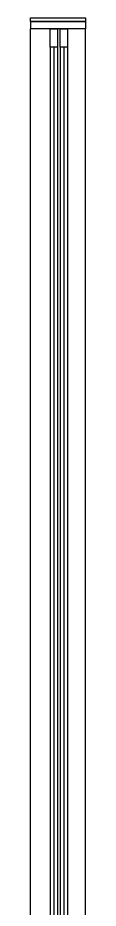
# Model space of a CAD drawing. Header units: inches. Extents: x -55 to 844, y -103 to 167.
# Drawn here: x 812.045 to 812.195, y 42.154 to 44.576 of the extents above; entities that cross this region are included whole.
import ezdxf

# ---------------------------------------------------------------- set-up
doc = ezdxf.new("R2010")
doc.units = ezdxf.units.IN
doc.header["$MEASUREMENT"] = 0
doc.layers.add('AI-Caixilhos', color=2, linetype='Continuous')

# ---------------------------------------------------------------- blocks, each defined once
blk = doc.blocks.new('*U93')
at = {"ltscale": 0.5}
for p, q in [((0.002, 2.68), (-0.148, 2.68)), ((-0.148, 2.68), (0.002, 2.68)), ((-0.148, 2.68), (-0.148, 2.66)), ((0.002, 2.68), (0.002, 2.66)), ((-0.148, 2.66), (0.002, 2.66))]:
    blk.add_line(p, q, dxfattribs=at)
at = {"color": 1, "ltscale": 0.25}
for p, q in [((-0.148, 0.02), (-0.148, 2.66)), ((0.002, 0.02), (0.002, 2.66)), ((-0.0985, 2.61), (-0.0985, 0.07)), ((-0.0785, 2.61), (-0.0785, 0.07)), ((-0.072, 2.61), (-0.072, 0.07)), ((-0.052, 2.61), (-0.052, 0.07))]:
    blk.add_line(p, q, dxfattribs=at)
at = {"color": 252, "ltscale": 0.25}
for p, q in [((-0.0885, 2.61), (-0.0885, 0.07)), ((-0.062, 2.61), (-0.062, 0.07))]:
    blk.add_line(p, q, dxfattribs=at)
at = {"color": 1, "ltscale": 0.25}
blk.add_lwpolyline([(-0.148, 2.68), (0.002, 2.68), (0.002, 2.69), (-0.148, 2.69)], close=True, dxfattribs=at)
at = {"ltscale": 0.25}
for points in [[(-0.0785, 2.66), (-0.0985, 2.66), (-0.0985, 2.61), (-0.0785, 2.61)], [(-0.052, 2.66), (-0.072, 2.66), (-0.072, 2.61), (-0.052, 2.61)]]:
    blk.add_lwpolyline(points, close=True, dxfattribs=at)
blk = doc.blocks.new('HFGFDA')
at = {"layer": 'AI-Caixilhos', "xscale": -1}
blk.add_blockref('*U93', (309.9079, -60.2977), dxfattribs=at)

msp = doc.modelspace()

# ---------------------------------------------------------------- block references
msp.add_blockref('HFGFDA', (502.1389, 102.1832))

doc.saveas('drawing.dxf')
